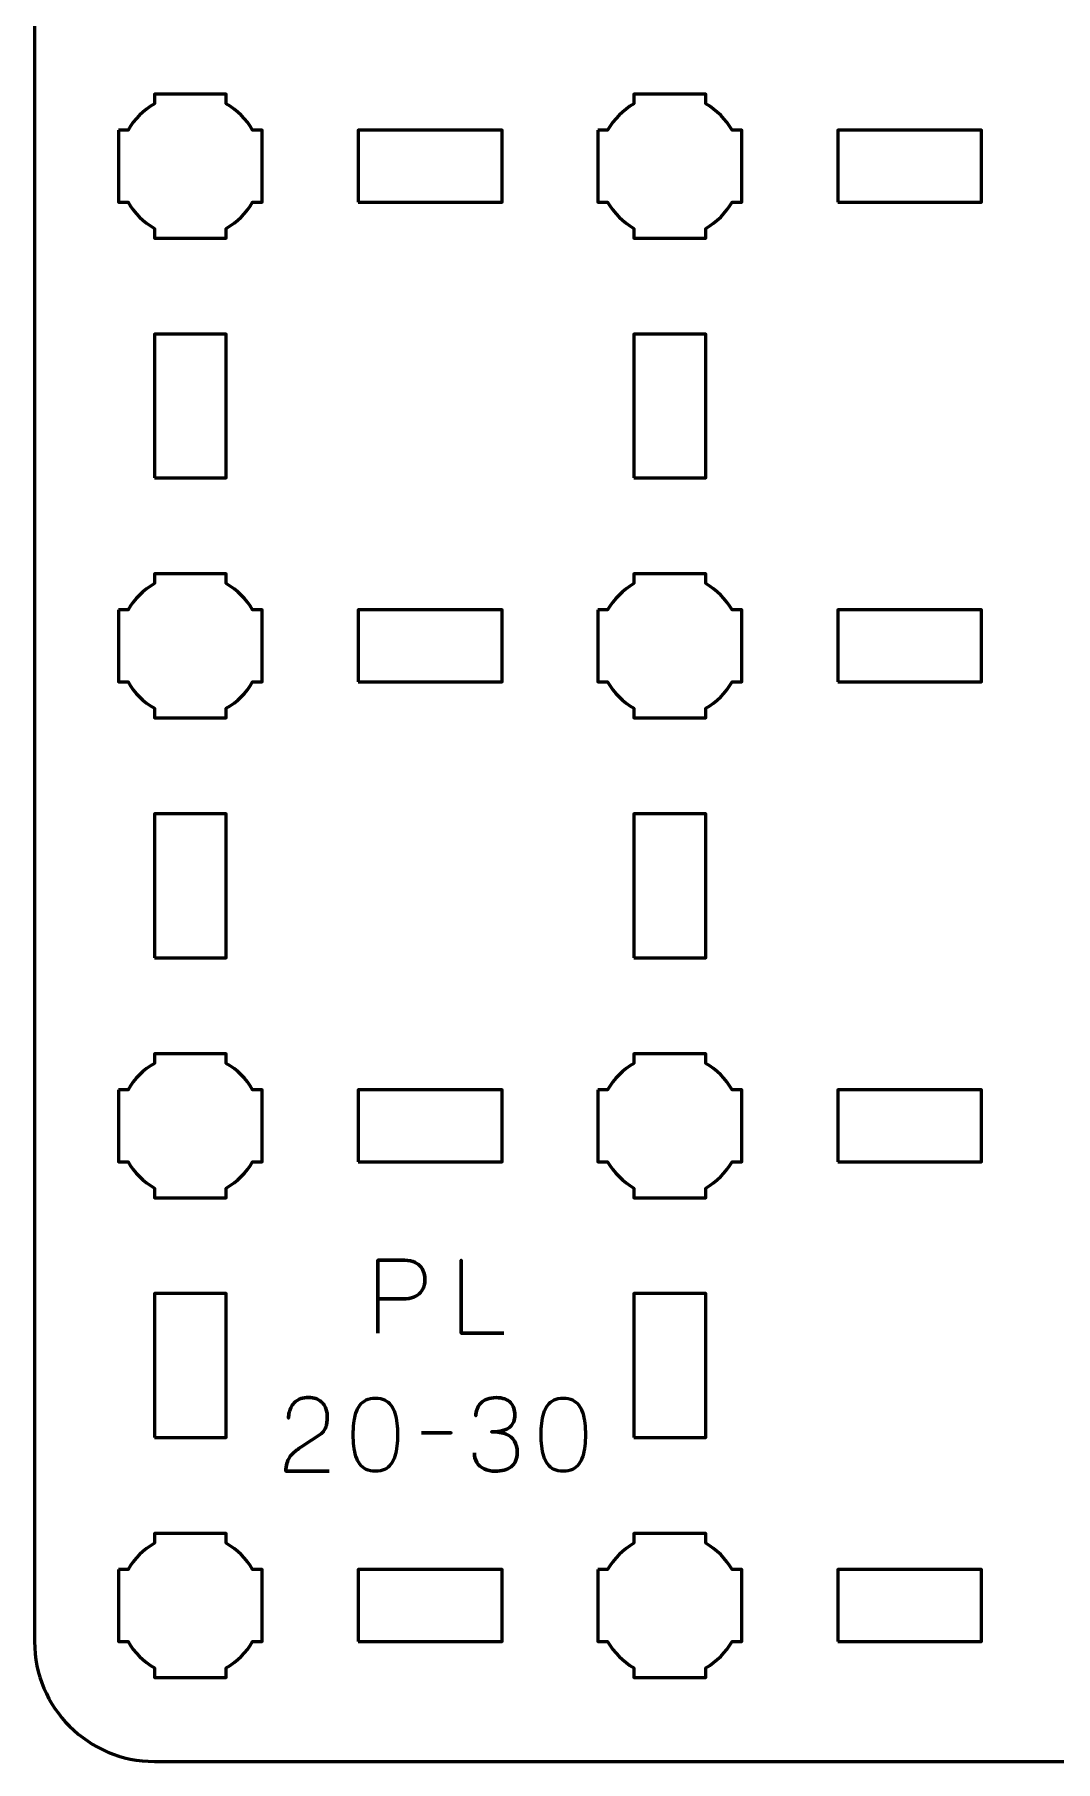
# Model space of a CAD drawing. Header units: centimetres. Extents: x -30.1 to 9.2, y -44.5 to 14.8.
# Drawn here: x -30.15 to -25.89, y -44.5 to -37.3 of the extents above; entities that cross this region are included whole.
import ezdxf

# ---------------------------------------------------------------- set-up
doc = ezdxf.new("R2010")
doc.units = ezdxf.units.CM
doc.header["$MEASUREMENT"] = 0
doc.layers.add('Layer 1', color=7, linetype='Continuous')

msp = doc.modelspace()

# ---------------------------------------------------------------- linework, layer by layer
at = {"layer": 'Layer 1', "color": 250, "lineweight": 53}
for points in [[(-28.8, -38), (-28.2, -38), (-28.2, -37.7), (-28.8, -37.7), (-28.8, -38)], [(-26.8, -38), (-26.2, -38), (-26.2, -37.7), (-26.8, -37.7), (-26.8, -38)], [(-29.65, -39.15), (-29.35, -39.15), (-29.35, -38.55), (-29.65, -38.55), (-29.65, -39.15)], [(-27.65, -39.15), (-27.35, -39.15), (-27.35, -38.55), (-27.65, -38.55), (-27.65, -39.15)], [(-28.8, -40), (-28.2, -40), (-28.2, -39.7), (-28.8, -39.7), (-28.8, -40)], [(-26.8, -40), (-26.2, -40), (-26.2, -39.7), (-26.8, -39.7), (-26.8, -40)], [(-29.65, -41.15), (-29.35, -41.15), (-29.35, -40.55), (-29.65, -40.55), (-29.65, -41.15)], [(-27.65, -41.15), (-27.35, -41.15), (-27.35, -40.55), (-27.65, -40.55), (-27.65, -41.15)], [(-28.8, -42), (-28.2, -42), (-28.2, -41.7), (-28.8, -41.7), (-28.8, -42)], [(-26.8, -42), (-26.2, -42), (-26.2, -41.7), (-26.8, -41.7), (-26.8, -42)], [(-29.65, -43.15), (-29.35, -43.15), (-29.35, -42.55), (-29.65, -42.55), (-29.65, -43.15)], [(-27.65, -43.15), (-27.35, -43.15), (-27.35, -42.55), (-27.65, -42.55), (-27.65, -43.15)], [(-28.8, -44), (-28.2, -44), (-28.2, -43.7), (-28.8, -43.7), (-28.8, -44)], [(-26.8, -44), (-26.2, -44), (-26.2, -43.7), (-26.8, -43.7), (-26.8, -44)]]:
    msp.add_lwpolyline(points, close=True, dxfattribs=at)
msp.add_open_spline([(-30.15, -44), (-30.15, -44), (-30.15, 14.3), (-30.15, 14.3), (-30.15, 14.3), (-30.15, 14.57609), (-29.92609, 14.8), (-29.65, 14.8), (-29.65, 14.8), (-29.65, 14.8), (8.65, 14.8), (8.65, 14.8), (8.65, 14.8), (8.92609, 14.8), (9.15, 14.57609), (9.15, 14.3), (9.15, 14.3), (9.15, 14.3), (9.15, -44), (9.15, -44), (9.15, -44), (9.15, -44.27609), (8.92609, -44.5), (8.65, -44.5), (8.65, -44.5), (8.65, -44.5), (-29.65, -44.5), (-29.65, -44.5), (-29.65, -44.5), (-29.92609, -44.5), (-30.15, -44.27609), (-30.15, -44)], degree=3, knots=[0, 0, 0, 0, 0.125, 0.125, 0.125, 0.125, 0.25, 0.25, 0.25, 0.25, 0.375, 0.375, 0.375, 0.375, 0.5, 0.5, 0.5, 0.5, 0.625, 0.625, 0.625, 0.625, 0.75, 0.75, 0.75, 0.75, 0.875, 0.875, 0.875, 0.875, 1, 1, 1, 1], dxfattribs=at)
at = {"layer": 'Layer 1', "lineweight": 53}
for points in [[(-29.8, -37.7), (-29.8, -37.7), (-29.75985, -37.7), (-29.75985, -37.7), (-29.75985, -37.7), (-29.7335, -37.65447), (-29.69553, -37.6165), (-29.65, -37.59015), (-29.65, -37.59015), (-29.65, -37.59015), (-29.65, -37.55), (-29.65, -37.55), (-29.65, -37.55), (-29.65, -37.55), (-29.5, -37.55), (-29.5, -37.55), (-29.5, -37.55), (-29.5, -37.55), (-29.35, -37.55), (-29.35, -37.55), (-29.35, -37.55), (-29.35, -37.55), (-29.35, -37.59015), (-29.35, -37.59015), (-29.35, -37.59015), (-29.30447, -37.6165), (-29.2665, -37.65447), (-29.24015, -37.7), (-29.24015, -37.7), (-29.24015, -37.7), (-29.2, -37.7), (-29.2, -37.7), (-29.2, -37.7), (-29.2, -37.7), (-29.2, -37.85), (-29.2, -37.85), (-29.2, -37.85), (-29.2, -37.85), (-29.2, -38), (-29.2, -38), (-29.2, -38), (-29.2, -38), (-29.24015, -38), (-29.24015, -38), (-29.24015, -38), (-29.2665, -38.04553), (-29.30447, -38.0835), (-29.35, -38.10985), (-29.35, -38.10985), (-29.35, -38.10985), (-29.35, -38.15), (-29.35, -38.15), (-29.35, -38.15), (-29.35, -38.15), (-29.5, -38.15), (-29.5, -38.15), (-29.5, -38.15), (-29.5, -38.15), (-29.65, -38.15), (-29.65, -38.15), (-29.65, -38.15), (-29.65, -38.15), (-29.65, -38.10985), (-29.65, -38.10985), (-29.65, -38.10985), (-29.69553, -38.0835), (-29.7335, -38.04553), (-29.75985, -38), (-29.75985, -38), (-29.75985, -38), (-29.8, -38), (-29.8, -38), (-29.8, -38), (-29.8, -38), (-29.8, -37.85), (-29.8, -37.85), (-29.8, -37.85), (-29.8, -37.85), (-29.8, -37.7), (-29.8, -37.7)], [(-27.8, -37.7), (-27.8, -37.7), (-27.75985, -37.7), (-27.75985, -37.7), (-27.75985, -37.7), (-27.7335, -37.65447), (-27.69553, -37.6165), (-27.65, -37.59015), (-27.65, -37.59015), (-27.65, -37.59015), (-27.65, -37.55), (-27.65, -37.55), (-27.65, -37.55), (-27.65, -37.55), (-27.5, -37.55), (-27.5, -37.55), (-27.5, -37.55), (-27.5, -37.55), (-27.35, -37.55), (-27.35, -37.55), (-27.35, -37.55), (-27.35, -37.55), (-27.35, -37.59015), (-27.35, -37.59015), (-27.35, -37.59015), (-27.30447, -37.6165), (-27.2665, -37.65447), (-27.24015, -37.7), (-27.24015, -37.7), (-27.24015, -37.7), (-27.2, -37.7), (-27.2, -37.7), (-27.2, -37.7), (-27.2, -37.7), (-27.2, -37.85), (-27.2, -37.85), (-27.2, -37.85), (-27.2, -37.85), (-27.2, -38), (-27.2, -38), (-27.2, -38), (-27.2, -38), (-27.24015, -38), (-27.24015, -38), (-27.24015, -38), (-27.2665, -38.04553), (-27.30447, -38.0835), (-27.35, -38.10985), (-27.35, -38.10985), (-27.35, -38.10985), (-27.35, -38.15), (-27.35, -38.15), (-27.35, -38.15), (-27.35, -38.15), (-27.5, -38.15), (-27.5, -38.15), (-27.5, -38.15), (-27.5, -38.15), (-27.65, -38.15), (-27.65, -38.15), (-27.65, -38.15), (-27.65, -38.15), (-27.65, -38.10985), (-27.65, -38.10985), (-27.65, -38.10985), (-27.69553, -38.0835), (-27.7335, -38.04553), (-27.75985, -38), (-27.75985, -38), (-27.75985, -38), (-27.8, -38), (-27.8, -38), (-27.8, -38), (-27.8, -38), (-27.8, -37.85), (-27.8, -37.85), (-27.8, -37.85), (-27.8, -37.85), (-27.8, -37.7), (-27.8, -37.7)], [(-29.8, -39.7), (-29.8, -39.7), (-29.75985, -39.7), (-29.75985, -39.7), (-29.75985, -39.7), (-29.7335, -39.65447), (-29.69553, -39.6165), (-29.65, -39.59015), (-29.65, -39.59015), (-29.65, -39.59015), (-29.65, -39.55), (-29.65, -39.55), (-29.65, -39.55), (-29.65, -39.55), (-29.5, -39.55), (-29.5, -39.55), (-29.5, -39.55), (-29.5, -39.55), (-29.35, -39.55), (-29.35, -39.55), (-29.35, -39.55), (-29.35, -39.55), (-29.35, -39.59015), (-29.35, -39.59015), (-29.35, -39.59015), (-29.30447, -39.6165), (-29.2665, -39.65447), (-29.24015, -39.7), (-29.24015, -39.7), (-29.24015, -39.7), (-29.2, -39.7), (-29.2, -39.7), (-29.2, -39.7), (-29.2, -39.7), (-29.2, -39.85), (-29.2, -39.85), (-29.2, -39.85), (-29.2, -39.85), (-29.2, -40), (-29.2, -40), (-29.2, -40), (-29.2, -40), (-29.24015, -40), (-29.24015, -40), (-29.24015, -40), (-29.2665, -40.04553), (-29.30447, -40.0835), (-29.35, -40.10985), (-29.35, -40.10985), (-29.35, -40.10985), (-29.35, -40.15), (-29.35, -40.15), (-29.35, -40.15), (-29.35, -40.15), (-29.5, -40.15), (-29.5, -40.15), (-29.5, -40.15), (-29.5, -40.15), (-29.65, -40.15), (-29.65, -40.15), (-29.65, -40.15), (-29.65, -40.15), (-29.65, -40.10985), (-29.65, -40.10985), (-29.65, -40.10985), (-29.69553, -40.0835), (-29.7335, -40.04553), (-29.75985, -40), (-29.75985, -40), (-29.75985, -40), (-29.8, -40), (-29.8, -40), (-29.8, -40), (-29.8, -40), (-29.8, -39.85), (-29.8, -39.85), (-29.8, -39.85), (-29.8, -39.85), (-29.8, -39.7), (-29.8, -39.7)], [(-27.8, -39.7), (-27.8, -39.7), (-27.75985, -39.7), (-27.75985, -39.7), (-27.75985, -39.7), (-27.7335, -39.65447), (-27.69553, -39.6165), (-27.65, -39.59015), (-27.65, -39.59015), (-27.65, -39.59015), (-27.65, -39.55), (-27.65, -39.55), (-27.65, -39.55), (-27.65, -39.55), (-27.5, -39.55), (-27.5, -39.55), (-27.5, -39.55), (-27.5, -39.55), (-27.35, -39.55), (-27.35, -39.55), (-27.35, -39.55), (-27.35, -39.55), (-27.35, -39.59015), (-27.35, -39.59015), (-27.35, -39.59015), (-27.30447, -39.6165), (-27.2665, -39.65447), (-27.24015, -39.7), (-27.24015, -39.7), (-27.24015, -39.7), (-27.2, -39.7), (-27.2, -39.7), (-27.2, -39.7), (-27.2, -39.7), (-27.2, -39.85), (-27.2, -39.85), (-27.2, -39.85), (-27.2, -39.85), (-27.2, -40), (-27.2, -40), (-27.2, -40), (-27.2, -40), (-27.24015, -40), (-27.24015, -40), (-27.24015, -40), (-27.2665, -40.04553), (-27.30447, -40.0835), (-27.35, -40.10985), (-27.35, -40.10985), (-27.35, -40.10985), (-27.35, -40.15), (-27.35, -40.15), (-27.35, -40.15), (-27.35, -40.15), (-27.5, -40.15), (-27.5, -40.15), (-27.5, -40.15), (-27.5, -40.15), (-27.65, -40.15), (-27.65, -40.15), (-27.65, -40.15), (-27.65, -40.15), (-27.65, -40.10985), (-27.65, -40.10985), (-27.65, -40.10985), (-27.69553, -40.0835), (-27.7335, -40.04553), (-27.75985, -40), (-27.75985, -40), (-27.75985, -40), (-27.8, -40), (-27.8, -40), (-27.8, -40), (-27.8, -40), (-27.8, -39.85), (-27.8, -39.85), (-27.8, -39.85), (-27.8, -39.85), (-27.8, -39.7), (-27.8, -39.7)], [(-29.8, -41.7), (-29.8, -41.7), (-29.75985, -41.7), (-29.75985, -41.7), (-29.75985, -41.7), (-29.7335, -41.65447), (-29.69553, -41.6165), (-29.65, -41.59015), (-29.65, -41.59015), (-29.65, -41.59015), (-29.65, -41.55), (-29.65, -41.55), (-29.65, -41.55), (-29.65, -41.55), (-29.5, -41.55), (-29.5, -41.55), (-29.5, -41.55), (-29.5, -41.55), (-29.35, -41.55), (-29.35, -41.55), (-29.35, -41.55), (-29.35, -41.55), (-29.35, -41.59015), (-29.35, -41.59015), (-29.35, -41.59015), (-29.30447, -41.6165), (-29.2665, -41.65447), (-29.24015, -41.7), (-29.24015, -41.7), (-29.24015, -41.7), (-29.2, -41.7), (-29.2, -41.7), (-29.2, -41.7), (-29.2, -41.7), (-29.2, -41.85), (-29.2, -41.85), (-29.2, -41.85), (-29.2, -41.85), (-29.2, -42), (-29.2, -42), (-29.2, -42), (-29.2, -42), (-29.24015, -42), (-29.24015, -42), (-29.24015, -42), (-29.2665, -42.04553), (-29.30447, -42.0835), (-29.35, -42.10985), (-29.35, -42.10985), (-29.35, -42.10985), (-29.35, -42.15), (-29.35, -42.15), (-29.35, -42.15), (-29.35, -42.15), (-29.5, -42.15), (-29.5, -42.15), (-29.5, -42.15), (-29.5, -42.15), (-29.65, -42.15), (-29.65, -42.15), (-29.65, -42.15), (-29.65, -42.15), (-29.65, -42.10985), (-29.65, -42.10985), (-29.65, -42.10985), (-29.69553, -42.0835), (-29.7335, -42.04553), (-29.75985, -42), (-29.75985, -42), (-29.75985, -42), (-29.8, -42), (-29.8, -42), (-29.8, -42), (-29.8, -42), (-29.8, -41.85), (-29.8, -41.85), (-29.8, -41.85), (-29.8, -41.85), (-29.8, -41.7), (-29.8, -41.7)], [(-27.8, -41.7), (-27.8, -41.7), (-27.75985, -41.7), (-27.75985, -41.7), (-27.75985, -41.7), (-27.7335, -41.65447), (-27.69553, -41.6165), (-27.65, -41.59015), (-27.65, -41.59015), (-27.65, -41.59015), (-27.65, -41.55), (-27.65, -41.55), (-27.65, -41.55), (-27.65, -41.55), (-27.5, -41.55), (-27.5, -41.55), (-27.5, -41.55), (-27.5, -41.55), (-27.35, -41.55), (-27.35, -41.55), (-27.35, -41.55), (-27.35, -41.55), (-27.35, -41.59015), (-27.35, -41.59015), (-27.35, -41.59015), (-27.30447, -41.6165), (-27.2665, -41.65447), (-27.24015, -41.7), (-27.24015, -41.7), (-27.24015, -41.7), (-27.2, -41.7), (-27.2, -41.7), (-27.2, -41.7), (-27.2, -41.7), (-27.2, -41.85), (-27.2, -41.85), (-27.2, -41.85), (-27.2, -41.85), (-27.2, -42), (-27.2, -42), (-27.2, -42), (-27.2, -42), (-27.24015, -42), (-27.24015, -42), (-27.24015, -42), (-27.2665, -42.04553), (-27.30447, -42.0835), (-27.35, -42.10985), (-27.35, -42.10985), (-27.35, -42.10985), (-27.35, -42.15), (-27.35, -42.15), (-27.35, -42.15), (-27.35, -42.15), (-27.5, -42.15), (-27.5, -42.15), (-27.5, -42.15), (-27.5, -42.15), (-27.65, -42.15), (-27.65, -42.15), (-27.65, -42.15), (-27.65, -42.15), (-27.65, -42.10985), (-27.65, -42.10985), (-27.65, -42.10985), (-27.69553, -42.0835), (-27.7335, -42.04553), (-27.75985, -42), (-27.75985, -42), (-27.75985, -42), (-27.8, -42), (-27.8, -42), (-27.8, -42), (-27.8, -42), (-27.8, -41.85), (-27.8, -41.85), (-27.8, -41.85), (-27.8, -41.85), (-27.8, -41.7), (-27.8, -41.7)], [(-29.8, -43.7), (-29.8, -43.7), (-29.75985, -43.7), (-29.75985, -43.7), (-29.75985, -43.7), (-29.7335, -43.65447), (-29.69553, -43.6165), (-29.65, -43.59015), (-29.65, -43.59015), (-29.65, -43.59015), (-29.65, -43.55), (-29.65, -43.55), (-29.65, -43.55), (-29.65, -43.55), (-29.5, -43.55), (-29.5, -43.55), (-29.5, -43.55), (-29.5, -43.55), (-29.35, -43.55), (-29.35, -43.55), (-29.35, -43.55), (-29.35, -43.55), (-29.35, -43.59015), (-29.35, -43.59015), (-29.35, -43.59015), (-29.30447, -43.6165), (-29.2665, -43.65447), (-29.24015, -43.7), (-29.24015, -43.7), (-29.24015, -43.7), (-29.2, -43.7), (-29.2, -43.7), (-29.2, -43.7), (-29.2, -43.7), (-29.2, -43.85), (-29.2, -43.85), (-29.2, -43.85), (-29.2, -43.85), (-29.2, -44), (-29.2, -44), (-29.2, -44), (-29.2, -44), (-29.24015, -44), (-29.24015, -44), (-29.24015, -44), (-29.2665, -44.04553), (-29.30447, -44.0835), (-29.35, -44.10985), (-29.35, -44.10985), (-29.35, -44.10985), (-29.35, -44.15), (-29.35, -44.15), (-29.35, -44.15), (-29.35, -44.15), (-29.5, -44.15), (-29.5, -44.15), (-29.5, -44.15), (-29.5, -44.15), (-29.65, -44.15), (-29.65, -44.15), (-29.65, -44.15), (-29.65, -44.15), (-29.65, -44.10985), (-29.65, -44.10985), (-29.65, -44.10985), (-29.69553, -44.0835), (-29.7335, -44.04553), (-29.75985, -44), (-29.75985, -44), (-29.75985, -44), (-29.8, -44), (-29.8, -44), (-29.8, -44), (-29.8, -44), (-29.8, -43.85), (-29.8, -43.85), (-29.8, -43.85), (-29.8, -43.85), (-29.8, -43.7), (-29.8, -43.7)], [(-27.8, -43.7), (-27.8, -43.7), (-27.75985, -43.7), (-27.75985, -43.7), (-27.75985, -43.7), (-27.7335, -43.65447), (-27.69553, -43.6165), (-27.65, -43.59015), (-27.65, -43.59015), (-27.65, -43.59015), (-27.65, -43.55), (-27.65, -43.55), (-27.65, -43.55), (-27.65, -43.55), (-27.5, -43.55), (-27.5, -43.55), (-27.5, -43.55), (-27.5, -43.55), (-27.35, -43.55), (-27.35, -43.55), (-27.35, -43.55), (-27.35, -43.55), (-27.35, -43.59015), (-27.35, -43.59015), (-27.35, -43.59015), (-27.30447, -43.6165), (-27.2665, -43.65447), (-27.24015, -43.7), (-27.24015, -43.7), (-27.24015, -43.7), (-27.2, -43.7), (-27.2, -43.7), (-27.2, -43.7), (-27.2, -43.7), (-27.2, -43.85), (-27.2, -43.85), (-27.2, -43.85), (-27.2, -43.85), (-27.2, -44), (-27.2, -44), (-27.2, -44), (-27.2, -44), (-27.24015, -44), (-27.24015, -44), (-27.24015, -44), (-27.2665, -44.04553), (-27.30447, -44.0835), (-27.35, -44.10985), (-27.35, -44.10985), (-27.35, -44.10985), (-27.35, -44.15), (-27.35, -44.15), (-27.35, -44.15), (-27.35, -44.15), (-27.5, -44.15), (-27.5, -44.15), (-27.5, -44.15), (-27.5, -44.15), (-27.65, -44.15), (-27.65, -44.15), (-27.65, -44.15), (-27.65, -44.15), (-27.65, -44.10985), (-27.65, -44.10985), (-27.65, -44.10985), (-27.69553, -44.0835), (-27.7335, -44.04553), (-27.75985, -44), (-27.75985, -44), (-27.75985, -44), (-27.8, -44), (-27.8, -44), (-27.8, -44), (-27.8, -44), (-27.8, -43.85), (-27.8, -43.85), (-27.8, -43.85), (-27.8, -43.85), (-27.8, -43.7), (-27.8, -43.7)]]:
    msp.add_open_spline(points, degree=3, knots=[0, 0, 0, 0, 0.05, 0.05, 0.05, 0.05, 0.1, 0.1, 0.1, 0.1, 0.15, 0.15, 0.15, 0.15, 0.2, 0.2, 0.2, 0.2, 0.25, 0.25, 0.25, 0.25, 0.3, 0.3, 0.3, 0.3, 0.35, 0.35, 0.35, 0.35, 0.4, 0.4, 0.4, 0.4, 0.45, 0.45, 0.45, 0.45, 0.5, 0.5, 0.5, 0.5, 0.55, 0.55, 0.55, 0.55, 0.6, 0.6, 0.6, 0.6, 0.65, 0.65, 0.65, 0.65, 0.7, 0.7, 0.7, 0.7, 0.75, 0.75, 0.75, 0.75, 0.8, 0.8, 0.8, 0.8, 0.85, 0.85, 0.85, 0.85, 0.9, 0.9, 0.9, 0.9, 0.95, 0.95, 0.95, 0.95, 1, 1, 1, 1], dxfattribs=at)
at = {"layer": 'Layer 1', "color": 5, "lineweight": 53}
for points, knots in [([(-28.71741, -42.71494), (-28.71741, -42.71494), (-28.71741, -42.40972), (-28.71741, -42.40972), (-28.71741, -42.40972), (-28.71741, -42.40972), (-28.62004, -42.40972), (-28.62004, -42.40972), (-28.62004, -42.40972), (-28.60057, -42.40979), (-28.58456, -42.41198), (-28.57193, -42.41621), (-28.57193, -42.41621), (-28.55937, -42.42037), (-28.54949, -42.42616), (-28.54236, -42.4335), (-28.54236, -42.4335), (-28.53524, -42.44076), (-28.53016, -42.44909), (-28.52705, -42.45847), (-28.52705, -42.45847), (-28.52402, -42.46786), (-28.52226, -42.47766), (-28.52183, -42.48804), (-28.52183, -42.48804), (-28.52134, -42.49841), (-28.52254, -42.50857), (-28.52536, -42.51844), (-28.52536, -42.51844), (-28.52825, -42.52832), (-28.53312, -42.53728), (-28.54011, -42.54533), (-28.54011, -42.54533), (-28.54702, -42.55337), (-28.5564, -42.55979), (-28.56819, -42.56452), (-28.56819, -42.56452), (-28.57997, -42.56931), (-28.59457, -42.57171), (-28.612, -42.57185), (-28.612, -42.57185), (-28.612, -42.57185), (-28.71741, -42.57185), (-28.71741, -42.57185), (-28.71741, -42.57185), (-28.71741, -42.57185), (-28.612, -42.57185), (-28.612, -42.57185), (-28.612, -42.57185), (-28.59493, -42.57171), (-28.58046, -42.56931), (-28.56875, -42.56452), (-28.56875, -42.56452), (-28.55697, -42.55979), (-28.54758, -42.55337), (-28.54053, -42.54533), (-28.54053, -42.54533), (-28.53354, -42.53728), (-28.52853, -42.52832), (-28.52557, -42.51844), (-28.52557, -42.51844), (-28.52261, -42.50857), (-28.52134, -42.49841), (-28.52183, -42.48804), (-28.52183, -42.48804), (-28.52226, -42.47766), (-28.52402, -42.46786), (-28.52719, -42.45847), (-28.52719, -42.45847), (-28.5303, -42.44909), (-28.53552, -42.44076), (-28.54265, -42.4335), (-28.54265, -42.4335), (-28.54984, -42.42616), (-28.55972, -42.42037), (-28.57228, -42.41621), (-28.57228, -42.41621), (-28.58491, -42.41198), (-28.60078, -42.40979), (-28.62004, -42.40972), (-28.62004, -42.40972), (-28.62004, -42.40972), (-28.71741, -42.40972), (-28.71741, -42.40972), (-28.71741, -42.40972), (-28.71741, -42.40972), (-28.71741, -42.71494), (-28.71741, -42.71494)], [0, 0, 0, 0, 0.0454545, 0.0454545, 0.0454545, 0.0454545, 0.0909091, 0.0909091, 0.0909091, 0.0909091, 0.1363636, 0.1363636, 0.1363636, 0.1363636, 0.1818182, 0.1818182, 0.1818182, 0.1818182, 0.2272727, 0.2272727, 0.2272727, 0.2272727, 0.2727273, 0.2727273, 0.2727273, 0.2727273, 0.3181818, 0.3181818, 0.3181818, 0.3181818, 0.3636364, 0.3636364, 0.3636364, 0.3636364, 0.4090909, 0.4090909, 0.4090909, 0.4090909, 0.4545455, 0.4545455, 0.4545455, 0.4545455, 0.5, 0.5, 0.5, 0.5, 0.5454545, 0.5454545, 0.5454545, 0.5454545, 0.5909091, 0.5909091, 0.5909091, 0.5909091, 0.6363636, 0.6363636, 0.6363636, 0.6363636, 0.6818182, 0.6818182, 0.6818182, 0.6818182, 0.7272727, 0.7272727, 0.7272727, 0.7272727, 0.7727273, 0.7727273, 0.7727273, 0.7727273, 0.8181818, 0.8181818, 0.8181818, 0.8181818, 0.8636364, 0.8636364, 0.8636364, 0.8636364, 0.9090909, 0.9090909, 0.9090909, 0.9090909, 0.9545455, 0.9545455, 0.9545455, 0.9545455, 1, 1, 1, 1]), ([(-28.19291, -42.71494), (-28.19291, -42.71494), (-28.37113, -42.71494), (-28.37113, -42.71494), (-28.37113, -42.71494), (-28.37113, -42.71494), (-28.37113, -42.40972), (-28.37113, -42.40972), (-28.37113, -42.40972), (-28.37113, -42.40972), (-28.37113, -42.71494), (-28.37113, -42.71494), (-28.37113, -42.71494), (-28.37113, -42.71494), (-28.19291, -42.71494), (-28.19291, -42.71494)], [0, 0, 0, 0, 0.25, 0.25, 0.25, 0.25, 0.5, 0.5, 0.5, 0.5, 0.75, 0.75, 0.75, 0.75, 1, 1, 1, 1]), ([(-28.9204, -43.29025), (-28.9204, -43.29025), (-29.10201, -43.29025), (-29.10201, -43.29025), (-29.10201, -43.29025), (-29.10166, -43.27797), (-29.10011, -43.26711), (-29.09749, -43.25779), (-29.09749, -43.25779), (-29.09481, -43.24848), (-29.09122, -43.2403), (-29.08677, -43.23324), (-29.08677, -43.23324), (-29.08225, -43.22619), (-29.0771, -43.21991), (-29.07125, -43.2144), (-29.07125, -43.2144), (-29.06539, -43.20883), (-29.05911, -43.20375), (-29.05234, -43.19895), (-29.05234, -43.19895), (-29.04557, -43.19422), (-29.03858, -43.1895), (-29.03131, -43.18484), (-29.03131, -43.18484), (-29.03131, -43.18484), (-28.95892, -43.13658), (-28.95892, -43.13658), (-28.95892, -43.13658), (-28.95152, -43.13136), (-28.94573, -43.12565), (-28.94164, -43.11951), (-28.94164, -43.11951), (-28.93748, -43.11337), (-28.93458, -43.10688), (-28.93282, -43.10003), (-28.93282, -43.10003), (-28.93113, -43.09326), (-28.93007, -43.08628), (-28.92972, -43.07922), (-28.92972, -43.07922), (-28.92936, -43.07209), (-28.92922, -43.06497), (-28.92929, -43.05784), (-28.92929, -43.05784), (-28.92929, -43.05199), (-28.93007, -43.04571), (-28.93162, -43.03893), (-28.93162, -43.03893), (-28.93324, -43.03223), (-28.93578, -43.02553), (-28.93938, -43.0189), (-28.93938, -43.0189), (-28.94298, -43.01226), (-28.94778, -43.0062), (-28.95377, -43.00069), (-28.95377, -43.00069), (-28.95977, -42.99526), (-28.96718, -42.99089), (-28.976, -42.98757), (-28.976, -42.98757), (-28.98482, -42.98425), (-28.99519, -42.98256), (-29.00718, -42.98249), (-29.00718, -42.98249), (-29.01925, -42.98256), (-29.0299, -42.98425), (-29.03908, -42.9875), (-29.03908, -42.9875), (-29.04825, -42.99074), (-29.05608, -42.99526), (-29.06257, -43.00097), (-29.06257, -43.00097), (-29.06906, -43.00669), (-29.07428, -43.01332), (-29.07837, -43.02073), (-29.07837, -43.02073), (-29.08247, -43.02814), (-29.08543, -43.03604), (-29.08733, -43.04437), (-29.08733, -43.04437), (-29.08924, -43.05269), (-29.09016, -43.06116), (-29.09016, -43.0697), (-29.09016, -43.0697), (-29.09016, -43.06116), (-29.08924, -43.05269), (-29.08733, -43.04437), (-29.08733, -43.04437), (-29.08543, -43.03604), (-29.08247, -43.02814), (-29.07837, -43.02073), (-29.07837, -43.02073), (-29.07428, -43.01332), (-29.06906, -43.00669), (-29.06257, -43.00097), (-29.06257, -43.00097), (-29.05608, -42.99526), (-29.04825, -42.99074), (-29.03908, -42.9875), (-29.03908, -42.9875), (-29.0299, -42.98425), (-29.01925, -42.98256), (-29.00718, -42.98249), (-29.00718, -42.98249), (-28.99519, -42.98256), (-28.98482, -42.98425), (-28.976, -42.98757), (-28.976, -42.98757), (-28.96718, -42.99089), (-28.95977, -42.99526), (-28.95377, -43.00069), (-28.95377, -43.00069), (-28.94778, -43.0062), (-28.94298, -43.01226), (-28.93938, -43.0189), (-28.93938, -43.0189), (-28.93578, -43.02553), (-28.93324, -43.03223), (-28.93162, -43.03893), (-28.93162, -43.03893), (-28.93007, -43.04571), (-28.92929, -43.05199), (-28.92929, -43.05784), (-28.92929, -43.05784), (-28.92922, -43.06497), (-28.92936, -43.07209), (-28.92972, -43.07922), (-28.92972, -43.07922), (-28.93007, -43.08628), (-28.93113, -43.09326), (-28.93282, -43.10003), (-28.93282, -43.10003), (-28.93458, -43.10688), (-28.93748, -43.11337), (-28.94164, -43.11951), (-28.94164, -43.11951), (-28.94573, -43.12565), (-28.95152, -43.13136), (-28.95892, -43.13658), (-28.95892, -43.13658), (-28.95892, -43.13658), (-29.03131, -43.18484), (-29.03131, -43.18484), (-29.03131, -43.18484), (-29.03858, -43.1895), (-29.04557, -43.19422), (-29.05234, -43.19895), (-29.05234, -43.19895), (-29.05911, -43.20375), (-29.06539, -43.20883), (-29.07125, -43.2144), (-29.07125, -43.2144), (-29.0771, -43.21991), (-29.08225, -43.22619), (-29.08677, -43.23324), (-29.08677, -43.23324), (-29.09122, -43.2403), (-29.09481, -43.24848), (-29.09749, -43.25779), (-29.09749, -43.25779), (-29.10011, -43.26711), (-29.10166, -43.27797), (-29.10201, -43.29025), (-29.10201, -43.29025), (-29.10201, -43.29025), (-28.9204, -43.29025), (-28.9204, -43.29025)], [0, 0, 0, 0, 0.0238095, 0.0238095, 0.0238095, 0.0238095, 0.047619, 0.047619, 0.047619, 0.047619, 0.0714286, 0.0714286, 0.0714286, 0.0714286, 0.0952381, 0.0952381, 0.0952381, 0.0952381, 0.1190476, 0.1190476, 0.1190476, 0.1190476, 0.1428571, 0.1428571, 0.1428571, 0.1428571, 0.1666667, 0.1666667, 0.1666667, 0.1666667, 0.1904762, 0.1904762, 0.1904762, 0.1904762, 0.2142857, 0.2142857, 0.2142857, 0.2142857, 0.2380952, 0.2380952, 0.2380952, 0.2380952, 0.2619048, 0.2619048, 0.2619048, 0.2619048, 0.2857143, 0.2857143, 0.2857143, 0.2857143, 0.3095238, 0.3095238, 0.3095238, 0.3095238, 0.3333333, 0.3333333, 0.3333333, 0.3333333, 0.3571429, 0.3571429, 0.3571429, 0.3571429, 0.3809524, 0.3809524, 0.3809524, 0.3809524, 0.4047619, 0.4047619, 0.4047619, 0.4047619, 0.4285714, 0.4285714, 0.4285714, 0.4285714, 0.452381, 0.452381, 0.452381, 0.452381, 0.4761905, 0.4761905, 0.4761905, 0.4761905, 0.5, 0.5, 0.5, 0.5, 0.5238095, 0.5238095, 0.5238095, 0.5238095, 0.547619, 0.547619, 0.547619, 0.547619, 0.5714286, 0.5714286, 0.5714286, 0.5714286, 0.5952381, 0.5952381, 0.5952381, 0.5952381, 0.6190476, 0.6190476, 0.6190476, 0.6190476, 0.6428571, 0.6428571, 0.6428571, 0.6428571, 0.6666667, 0.6666667, 0.6666667, 0.6666667, 0.6904762, 0.6904762, 0.6904762, 0.6904762, 0.7142857, 0.7142857, 0.7142857, 0.7142857, 0.7380952, 0.7380952, 0.7380952, 0.7380952, 0.7619048, 0.7619048, 0.7619048, 0.7619048, 0.7857143, 0.7857143, 0.7857143, 0.7857143, 0.8095238, 0.8095238, 0.8095238, 0.8095238, 0.8333333, 0.8333333, 0.8333333, 0.8333333, 0.8571429, 0.8571429, 0.8571429, 0.8571429, 0.8809524, 0.8809524, 0.8809524, 0.8809524, 0.9047619, 0.9047619, 0.9047619, 0.9047619, 0.9285714, 0.9285714, 0.9285714, 0.9285714, 0.952381, 0.952381, 0.952381, 0.952381, 0.9761905, 0.9761905, 0.9761905, 0.9761905, 1, 1, 1, 1]), ([(-28.72821, -43.29025), (-28.7134, -43.29018), (-28.70063, -43.28757), (-28.68997, -43.28249), (-28.68997, -43.28249), (-28.67939, -43.27741), (-28.67057, -43.27014), (-28.66352, -43.2609), (-28.66352, -43.2609), (-28.65653, -43.25159), (-28.65103, -43.24058), (-28.64694, -43.22788), (-28.64694, -43.22788), (-28.64291, -43.21518), (-28.64002, -43.20128), (-28.6384, -43.18604), (-28.6384, -43.18604), (-28.6367, -43.1708), (-28.63586, -43.15478), (-28.63593, -43.13785), (-28.63593, -43.13785), (-28.63586, -43.12099), (-28.6367, -43.10497), (-28.6384, -43.0898), (-28.6384, -43.0898), (-28.64002, -43.07463), (-28.64291, -43.06066), (-28.64694, -43.04796), (-28.64694, -43.04796), (-28.65103, -43.03533), (-28.65653, -43.02433), (-28.66352, -43.01494), (-28.66352, -43.01494), (-28.67057, -43.00563), (-28.67939, -42.99836), (-28.68997, -42.99328), (-28.68997, -42.99328), (-28.70063, -42.98813), (-28.7134, -42.98552), (-28.72821, -42.98545), (-28.72821, -42.98545), (-28.74303, -42.98552), (-28.7558, -42.98813), (-28.76646, -42.99328), (-28.76646, -42.99328), (-28.77704, -42.99836), (-28.78586, -43.00563), (-28.79291, -43.01494), (-28.79291, -43.01494), (-28.7999, -43.02433), (-28.8054, -43.03533), (-28.80949, -43.04796), (-28.80949, -43.04796), (-28.81352, -43.06066), (-28.81641, -43.07463), (-28.81803, -43.0898), (-28.81803, -43.0898), (-28.81972, -43.10497), (-28.82057, -43.12099), (-28.8205, -43.13785), (-28.8205, -43.13785), (-28.82057, -43.15478), (-28.81972, -43.1708), (-28.81803, -43.18604), (-28.81803, -43.18604), (-28.81641, -43.20128), (-28.81352, -43.21518), (-28.80949, -43.22788), (-28.80949, -43.22788), (-28.8054, -43.24058), (-28.7999, -43.25159), (-28.79291, -43.2609), (-28.79291, -43.2609), (-28.78586, -43.27014), (-28.77704, -43.27741), (-28.76646, -43.28249), (-28.76646, -43.28249), (-28.7558, -43.28757), (-28.74303, -43.29018), (-28.72821, -43.29025)], [0, 0, 0, 0, 0.05, 0.05, 0.05, 0.05, 0.1, 0.1, 0.1, 0.1, 0.15, 0.15, 0.15, 0.15, 0.2, 0.2, 0.2, 0.2, 0.25, 0.25, 0.25, 0.25, 0.3, 0.3, 0.3, 0.3, 0.35, 0.35, 0.35, 0.35, 0.4, 0.4, 0.4, 0.4, 0.45, 0.45, 0.45, 0.45, 0.5, 0.5, 0.5, 0.5, 0.55, 0.55, 0.55, 0.55, 0.6, 0.6, 0.6, 0.6, 0.65, 0.65, 0.65, 0.65, 0.7, 0.7, 0.7, 0.7, 0.75, 0.75, 0.75, 0.75, 0.8, 0.8, 0.8, 0.8, 0.85, 0.85, 0.85, 0.85, 0.9, 0.9, 0.9, 0.9, 0.95, 0.95, 0.95, 0.95, 1, 1, 1, 1]), ([(-28.72821, -43.29025), (-28.7134, -43.29018), (-28.70063, -43.28757), (-28.68997, -43.28249), (-28.68997, -43.28249), (-28.67939, -43.27741), (-28.67057, -43.27014), (-28.66352, -43.2609), (-28.66352, -43.2609), (-28.65653, -43.25159), (-28.65103, -43.24058), (-28.64694, -43.22788), (-28.64694, -43.22788), (-28.64291, -43.21518), (-28.64002, -43.20128), (-28.6384, -43.18604), (-28.6384, -43.18604), (-28.6367, -43.1708), (-28.63586, -43.15478), (-28.63593, -43.13785), (-28.63593, -43.13785), (-28.63586, -43.12099), (-28.6367, -43.10497), (-28.6384, -43.0898), (-28.6384, -43.0898), (-28.64002, -43.07463), (-28.64291, -43.06066), (-28.64694, -43.04796), (-28.64694, -43.04796), (-28.65103, -43.03533), (-28.65653, -43.02433), (-28.66352, -43.01494), (-28.66352, -43.01494), (-28.67057, -43.00563), (-28.67939, -42.99836), (-28.68997, -42.99328), (-28.68997, -42.99328), (-28.70063, -42.98813), (-28.7134, -42.98552), (-28.72821, -42.98545), (-28.72821, -42.98545), (-28.74303, -42.98552), (-28.7558, -42.98813), (-28.76646, -42.99328), (-28.76646, -42.99328), (-28.77704, -42.99836), (-28.78586, -43.00563), (-28.79291, -43.01494), (-28.79291, -43.01494), (-28.7999, -43.02433), (-28.8054, -43.03533), (-28.80949, -43.04796), (-28.80949, -43.04796), (-28.81352, -43.06066), (-28.81641, -43.07463), (-28.81803, -43.0898), (-28.81803, -43.0898), (-28.81972, -43.10497), (-28.82057, -43.12099), (-28.8205, -43.13785), (-28.8205, -43.13785), (-28.82057, -43.15478), (-28.81972, -43.1708), (-28.81803, -43.18604), (-28.81803, -43.18604), (-28.81641, -43.20128), (-28.81352, -43.21518), (-28.80949, -43.22788), (-28.80949, -43.22788), (-28.8054, -43.24058), (-28.7999, -43.25159), (-28.79291, -43.2609), (-28.79291, -43.2609), (-28.78586, -43.27014), (-28.77704, -43.27741), (-28.76646, -43.28249), (-28.76646, -43.28249), (-28.7558, -43.28757), (-28.74303, -43.29018), (-28.72821, -43.29025)], [0, 0, 0, 0, 0.05, 0.05, 0.05, 0.05, 0.1, 0.1, 0.1, 0.1, 0.15, 0.15, 0.15, 0.15, 0.2, 0.2, 0.2, 0.2, 0.25, 0.25, 0.25, 0.25, 0.3, 0.3, 0.3, 0.3, 0.35, 0.35, 0.35, 0.35, 0.4, 0.4, 0.4, 0.4, 0.45, 0.45, 0.45, 0.45, 0.5, 0.5, 0.5, 0.5, 0.55, 0.55, 0.55, 0.55, 0.6, 0.6, 0.6, 0.6, 0.65, 0.65, 0.65, 0.65, 0.7, 0.7, 0.7, 0.7, 0.75, 0.75, 0.75, 0.75, 0.8, 0.8, 0.8, 0.8, 0.85, 0.85, 0.85, 0.85, 0.9, 0.9, 0.9, 0.9, 0.95, 0.95, 0.95, 0.95, 1, 1, 1, 1]), ([(-28.31547, -43.21363), (-28.3154, -43.22887), (-28.31187, -43.24213), (-28.30489, -43.25363), (-28.30489, -43.25363), (-28.2979, -43.26506), (-28.28795, -43.27402), (-28.27497, -43.28044), (-28.27497, -43.28044), (-28.26199, -43.28686), (-28.2464, -43.29011), (-28.22826, -43.29025), (-28.22826, -43.29025), (-28.21465, -43.29025), (-28.2023, -43.28884), (-28.19108, -43.28588), (-28.19108, -43.28588), (-28.17993, -43.28291), (-28.17034, -43.27833), (-28.16222, -43.27205), (-28.16222, -43.27205), (-28.15411, -43.26577), (-28.1479, -43.25765), (-28.14346, -43.24778), (-28.14346, -43.24778), (-28.13908, -43.23783), (-28.1369, -43.2259), (-28.13683, -43.21193), (-28.13683, -43.21193), (-28.13675, -43.19331), (-28.14056, -43.17757), (-28.14811, -43.1648), (-28.14811, -43.1648), (-28.15566, -43.15203), (-28.16738, -43.14244), (-28.18311, -43.13588), (-28.18311, -43.13588), (-28.19884, -43.12931), (-28.21902, -43.126), (-28.2435, -43.126), (-28.2435, -43.126), (-28.22523, -43.12607), (-28.20992, -43.12438), (-28.19743, -43.12092), (-28.19743, -43.12092), (-28.18501, -43.11746), (-28.17507, -43.11259), (-28.16759, -43.10624), (-28.16759, -43.10624), (-28.16011, -43.09996), (-28.15468, -43.09248), (-28.15143, -43.08388), (-28.15143, -43.08388), (-28.14811, -43.07534), (-28.14649, -43.06596), (-28.14656, -43.05573), (-28.14656, -43.05573), (-28.14649, -43.04549), (-28.1479, -43.03604), (-28.15072, -43.02729), (-28.15072, -43.02729), (-28.15348, -43.01854), (-28.15799, -43.01085), (-28.16413, -43.00429), (-28.16413, -43.00429), (-28.17027, -42.99773), (-28.17838, -42.99258), (-28.18833, -42.98891), (-28.18833, -42.98891), (-28.19835, -42.98524), (-28.21056, -42.98341), (-28.22488, -42.98334), (-28.22488, -42.98334), (-28.23913, -42.98341), (-28.25162, -42.98552), (-28.2622, -42.98962), (-28.2622, -42.98962), (-28.27286, -42.99371), (-28.2816, -42.99928), (-28.28866, -43.00641), (-28.28866, -43.00641), (-28.29564, -43.01353), (-28.30087, -43.02165), (-28.30432, -43.03082), (-28.30432, -43.03082), (-28.30785, -43.03999), (-28.30954, -43.04973), (-28.30954, -43.05996), (-28.30954, -43.05996), (-28.30954, -43.04973), (-28.30785, -43.03999), (-28.30432, -43.03082), (-28.30432, -43.03082), (-28.30087, -43.02165), (-28.29564, -43.01353), (-28.28866, -43.00641), (-28.28866, -43.00641), (-28.2816, -42.99928), (-28.27286, -42.99371), (-28.2622, -42.98962), (-28.2622, -42.98962), (-28.25162, -42.98552), (-28.23913, -42.98341), (-28.22488, -42.98334), (-28.22488, -42.98334), (-28.21056, -42.98341), (-28.19835, -42.98524), (-28.18833, -42.98891), (-28.18833, -42.98891), (-28.17838, -42.99258), (-28.17027, -42.99773), (-28.16413, -43.00429), (-28.16413, -43.00429), (-28.15799, -43.01085), (-28.15348, -43.01854), (-28.15072, -43.02729), (-28.15072, -43.02729), (-28.1479, -43.03604), (-28.14649, -43.04549), (-28.14656, -43.05573), (-28.14656, -43.05573), (-28.14649, -43.06596), (-28.14811, -43.07534), (-28.15143, -43.08388), (-28.15143, -43.08388), (-28.15468, -43.09248), (-28.16011, -43.09996), (-28.16759, -43.10624), (-28.16759, -43.10624), (-28.17507, -43.11259), (-28.18501, -43.11746), (-28.19743, -43.12092), (-28.19743, -43.12092), (-28.20992, -43.12438), (-28.22523, -43.12607), (-28.2435, -43.126), (-28.2435, -43.126), (-28.21902, -43.126), (-28.19884, -43.12931), (-28.18311, -43.13588), (-28.18311, -43.13588), (-28.16738, -43.14244), (-28.15566, -43.15203), (-28.14811, -43.1648), (-28.14811, -43.1648), (-28.14056, -43.17757), (-28.13675, -43.19331), (-28.13683, -43.21193), (-28.13683, -43.21193), (-28.1369, -43.2259), (-28.13908, -43.23783), (-28.14346, -43.24778), (-28.14346, -43.24778), (-28.1479, -43.25765), (-28.15411, -43.26577), (-28.16222, -43.27205), (-28.16222, -43.27205), (-28.17034, -43.27833), (-28.17993, -43.28291), (-28.19108, -43.28588), (-28.19108, -43.28588), (-28.2023, -43.28884), (-28.21465, -43.29025), (-28.22826, -43.29025), (-28.22826, -43.29025), (-28.2464, -43.29011), (-28.26199, -43.28686), (-28.27497, -43.28044), (-28.27497, -43.28044), (-28.28795, -43.27402), (-28.2979, -43.26506), (-28.30489, -43.25363), (-28.30489, -43.25363), (-28.31187, -43.24213), (-28.3154, -43.22887), (-28.31547, -43.21363)], [0, 0, 0, 0, 0.0227273, 0.0227273, 0.0227273, 0.0227273, 0.0454545, 0.0454545, 0.0454545, 0.0454545, 0.0681818, 0.0681818, 0.0681818, 0.0681818, 0.0909091, 0.0909091, 0.0909091, 0.0909091, 0.1136364, 0.1136364, 0.1136364, 0.1136364, 0.1363636, 0.1363636, 0.1363636, 0.1363636, 0.1590909, 0.1590909, 0.1590909, 0.1590909, 0.1818182, 0.1818182, 0.1818182, 0.1818182, 0.2045455, 0.2045455, 0.2045455, 0.2045455, 0.2272727, 0.2272727, 0.2272727, 0.2272727, 0.25, 0.25, 0.25, 0.25, 0.2727273, 0.2727273, 0.2727273, 0.2727273, 0.2954545, 0.2954545, 0.2954545, 0.2954545, 0.3181818, 0.3181818, 0.3181818, 0.3181818, 0.3409091, 0.3409091, 0.3409091, 0.3409091, 0.3636364, 0.3636364, 0.3636364, 0.3636364, 0.3863636, 0.3863636, 0.3863636, 0.3863636, 0.4090909, 0.4090909, 0.4090909, 0.4090909, 0.4318182, 0.4318182, 0.4318182, 0.4318182, 0.4545455, 0.4545455, 0.4545455, 0.4545455, 0.4772727, 0.4772727, 0.4772727, 0.4772727, 0.5, 0.5, 0.5, 0.5, 0.5227273, 0.5227273, 0.5227273, 0.5227273, 0.5454545, 0.5454545, 0.5454545, 0.5454545, 0.5681818, 0.5681818, 0.5681818, 0.5681818, 0.5909091, 0.5909091, 0.5909091, 0.5909091, 0.6136364, 0.6136364, 0.6136364, 0.6136364, 0.6363636, 0.6363636, 0.6363636, 0.6363636, 0.6590909, 0.6590909, 0.6590909, 0.6590909, 0.6818182, 0.6818182, 0.6818182, 0.6818182, 0.7045455, 0.7045455, 0.7045455, 0.7045455, 0.7272727, 0.7272727, 0.7272727, 0.7272727, 0.75, 0.75, 0.75, 0.75, 0.7727273, 0.7727273, 0.7727273, 0.7727273, 0.7954545, 0.7954545, 0.7954545, 0.7954545, 0.8181818, 0.8181818, 0.8181818, 0.8181818, 0.8409091, 0.8409091, 0.8409091, 0.8409091, 0.8636364, 0.8636364, 0.8636364, 0.8636364, 0.8863636, 0.8863636, 0.8863636, 0.8863636, 0.9090909, 0.9090909, 0.9090909, 0.9090909, 0.9318182, 0.9318182, 0.9318182, 0.9318182, 0.9545455, 0.9545455, 0.9545455, 0.9545455, 0.9772727, 0.9772727, 0.9772727, 0.9772727, 1, 1, 1, 1]), ([(-27.94463, -43.29025), (-27.92982, -43.29018), (-27.91705, -43.28757), (-27.90639, -43.28249), (-27.90639, -43.28249), (-27.89581, -43.27741), (-27.88699, -43.27014), (-27.87994, -43.2609), (-27.87994, -43.2609), (-27.87295, -43.25159), (-27.86745, -43.24058), (-27.86336, -43.22788), (-27.86336, -43.22788), (-27.85933, -43.21518), (-27.85644, -43.20128), (-27.85482, -43.18604), (-27.85482, -43.18604), (-27.85312, -43.1708), (-27.85228, -43.15478), (-27.85235, -43.13785), (-27.85235, -43.13785), (-27.85228, -43.12099), (-27.85312, -43.10497), (-27.85482, -43.0898), (-27.85482, -43.0898), (-27.85644, -43.07463), (-27.85933, -43.06066), (-27.86336, -43.04796), (-27.86336, -43.04796), (-27.86745, -43.03533), (-27.87295, -43.02433), (-27.87994, -43.01494), (-27.87994, -43.01494), (-27.88699, -43.00563), (-27.89581, -42.99836), (-27.90639, -42.99328), (-27.90639, -42.99328), (-27.91705, -42.98813), (-27.92982, -42.98552), (-27.94463, -42.98545), (-27.94463, -42.98545), (-27.95945, -42.98552), (-27.97222, -42.98813), (-27.98288, -42.99328), (-27.98288, -42.99328), (-27.99346, -42.99836), (-28.00228, -43.00563), (-28.00933, -43.01494), (-28.00933, -43.01494), (-28.01632, -43.02433), (-28.02182, -43.03533), (-28.02591, -43.04796), (-28.02591, -43.04796), (-28.02994, -43.06066), (-28.03283, -43.07463), (-28.03445, -43.0898), (-28.03445, -43.0898), (-28.03614, -43.10497), (-28.03699, -43.12099), (-28.03692, -43.13785), (-28.03692, -43.13785), (-28.03699, -43.15478), (-28.03614, -43.1708), (-28.03445, -43.18604), (-28.03445, -43.18604), (-28.03283, -43.20128), (-28.02994, -43.21518), (-28.02591, -43.22788), (-28.02591, -43.22788), (-28.02182, -43.24058), (-28.01632, -43.25159), (-28.00933, -43.2609), (-28.00933, -43.2609), (-28.00228, -43.27014), (-27.99346, -43.27741), (-27.98288, -43.28249), (-27.98288, -43.28249), (-27.97222, -43.28757), (-27.95945, -43.29018), (-27.94463, -43.29025)], [0, 0, 0, 0, 0.05, 0.05, 0.05, 0.05, 0.1, 0.1, 0.1, 0.1, 0.15, 0.15, 0.15, 0.15, 0.2, 0.2, 0.2, 0.2, 0.25, 0.25, 0.25, 0.25, 0.3, 0.3, 0.3, 0.3, 0.35, 0.35, 0.35, 0.35, 0.4, 0.4, 0.4, 0.4, 0.45, 0.45, 0.45, 0.45, 0.5, 0.5, 0.5, 0.5, 0.55, 0.55, 0.55, 0.55, 0.6, 0.6, 0.6, 0.6, 0.65, 0.65, 0.65, 0.65, 0.7, 0.7, 0.7, 0.7, 0.75, 0.75, 0.75, 0.75, 0.8, 0.8, 0.8, 0.8, 0.85, 0.85, 0.85, 0.85, 0.9, 0.9, 0.9, 0.9, 0.95, 0.95, 0.95, 0.95, 1, 1, 1, 1]), ([(-27.94463, -43.29025), (-27.92982, -43.29018), (-27.91705, -43.28757), (-27.90639, -43.28249), (-27.90639, -43.28249), (-27.89581, -43.27741), (-27.88699, -43.27014), (-27.87994, -43.2609), (-27.87994, -43.2609), (-27.87295, -43.25159), (-27.86745, -43.24058), (-27.86336, -43.22788), (-27.86336, -43.22788), (-27.85933, -43.21518), (-27.85644, -43.20128), (-27.85482, -43.18604), (-27.85482, -43.18604), (-27.85312, -43.1708), (-27.85228, -43.15478), (-27.85235, -43.13785), (-27.85235, -43.13785), (-27.85228, -43.12099), (-27.85312, -43.10497), (-27.85482, -43.0898), (-27.85482, -43.0898), (-27.85644, -43.07463), (-27.85933, -43.06066), (-27.86336, -43.04796), (-27.86336, -43.04796), (-27.86745, -43.03533), (-27.87295, -43.02433), (-27.87994, -43.01494), (-27.87994, -43.01494), (-27.88699, -43.00563), (-27.89581, -42.99836), (-27.90639, -42.99328), (-27.90639, -42.99328), (-27.91705, -42.98813), (-27.92982, -42.98552), (-27.94463, -42.98545), (-27.94463, -42.98545), (-27.95945, -42.98552), (-27.97222, -42.98813), (-27.98288, -42.99328), (-27.98288, -42.99328), (-27.99346, -42.99836), (-28.00228, -43.00563), (-28.00933, -43.01494), (-28.00933, -43.01494), (-28.01632, -43.02433), (-28.02182, -43.03533), (-28.02591, -43.04796), (-28.02591, -43.04796), (-28.02994, -43.06066), (-28.03283, -43.07463), (-28.03445, -43.0898), (-28.03445, -43.0898), (-28.03614, -43.10497), (-28.03699, -43.12099), (-28.03692, -43.13785), (-28.03692, -43.13785), (-28.03699, -43.15478), (-28.03614, -43.1708), (-28.03445, -43.18604), (-28.03445, -43.18604), (-28.03283, -43.20128), (-28.02994, -43.21518), (-28.02591, -43.22788), (-28.02591, -43.22788), (-28.02182, -43.24058), (-28.01632, -43.25159), (-28.00933, -43.2609), (-28.00933, -43.2609), (-28.00228, -43.27014), (-27.99346, -43.27741), (-27.98288, -43.28249), (-27.98288, -43.28249), (-27.97222, -43.28757), (-27.95945, -43.29018), (-27.94463, -43.29025)], [0, 0, 0, 0, 0.05, 0.05, 0.05, 0.05, 0.1, 0.1, 0.1, 0.1, 0.15, 0.15, 0.15, 0.15, 0.2, 0.2, 0.2, 0.2, 0.25, 0.25, 0.25, 0.25, 0.3, 0.3, 0.3, 0.3, 0.35, 0.35, 0.35, 0.35, 0.4, 0.4, 0.4, 0.4, 0.45, 0.45, 0.45, 0.45, 0.5, 0.5, 0.5, 0.5, 0.55, 0.55, 0.55, 0.55, 0.6, 0.6, 0.6, 0.6, 0.65, 0.65, 0.65, 0.65, 0.7, 0.7, 0.7, 0.7, 0.75, 0.75, 0.75, 0.75, 0.8, 0.8, 0.8, 0.8, 0.85, 0.85, 0.85, 0.85, 0.9, 0.9, 0.9, 0.9, 0.95, 0.95, 0.95, 0.95, 1, 1, 1, 1]), ([(-28.5356, -43.13065), (-28.5356, -43.13065), (-28.41241, -43.13065), (-28.41241, -43.13065), (-28.41241, -43.13065), (-28.41241, -43.13065), (-28.5356, -43.13065), (-28.5356, -43.13065)], [0, 0, 0, 0, 0.5, 0.5, 0.5, 0.5, 1, 1, 1, 1])]:
    msp.add_open_spline(points, degree=3, knots=knots, dxfattribs=at)

doc.saveas('drawing.dxf')
